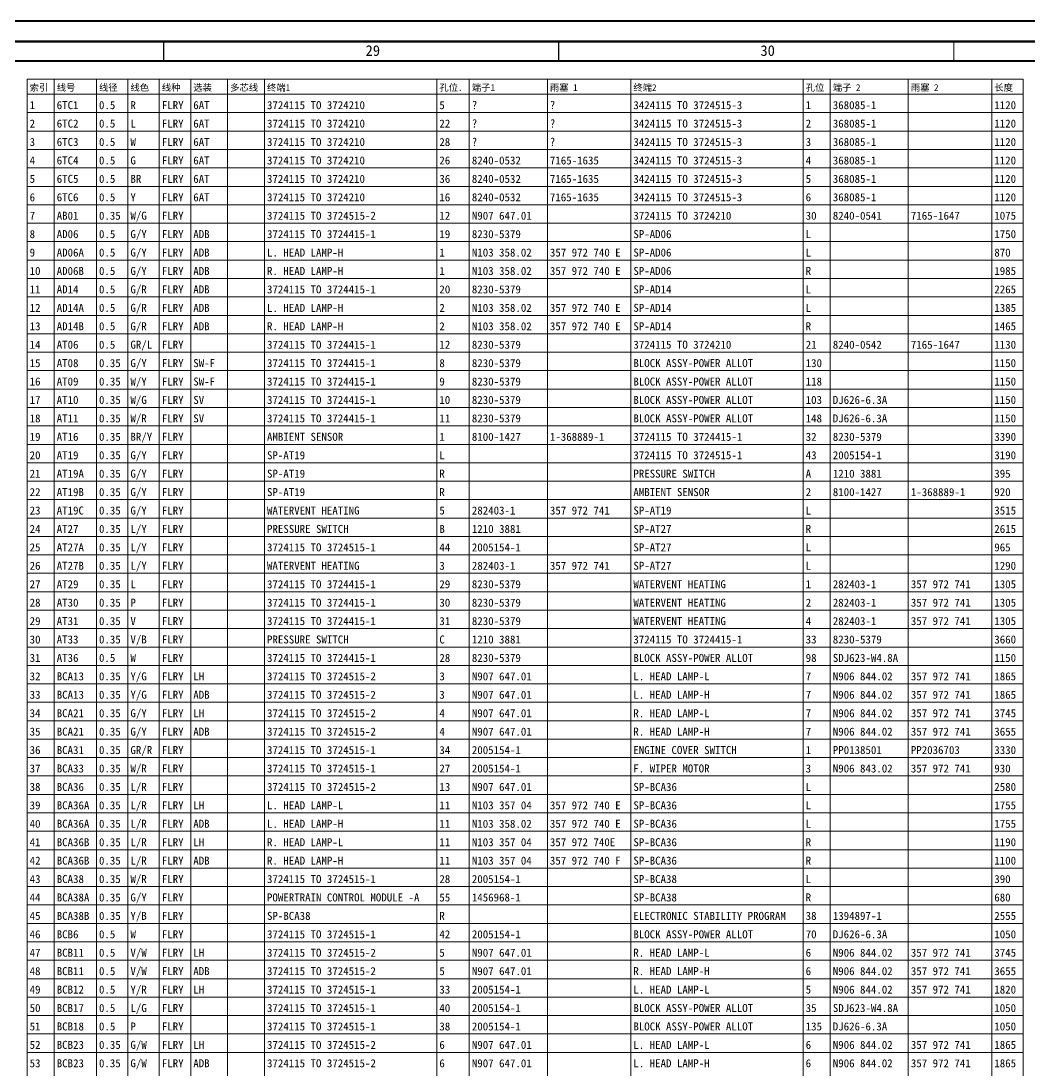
# Model space of a CAD drawing. Header units: millimetres. Extents: x 6 to 3615, y -854 to 0.
# Drawn here: x 2823.5 to 3081.9, y -268.8 to 0 of the extents above; entities that cross this region are included whole.
import ezdxf

# ---------------------------------------------------------------- set-up
doc = ezdxf.new("R2010")
doc.units = ezdxf.units.MM
doc.styles.add('4eff5b8b_Style', font='simfang.ttf')

msp = doc.modelspace()

# ---------------------------------------------------------------- linework, layer by layer
at = {"linetype": 'Continuous', "lineweight": 30}
for points in [[(3615.48, 0), (6.35, 0)], [(2860.18, -10.28), (2860.18, -5.22)], [(2961.38, -10.28), (2961.38, -5.22)], [(31.89, -10.28), (3610.09, -10.28)], [(3610.09, -10.25), (1234.13, -10.25)], [(3610.09, -10.25), (1234.13, -10.25)]]:
    msp.add_lwpolyline(points, dxfattribs=at)
at = {"linetype": 'Continuous', "lineweight": 13}
for points in [[(3615.27, -0.16), (1208.79, -0.16)], [(3615.15, -0.16), (1208.83, -0.16)], [(3062.57, -10.28), (3062.57, -5.22)], [(3062.57, -10.28), (3062.57, -5.22)], [(2825.1, -14.88), (3080.38, -14.88)], [(2825.1, -14.88), (2825.1, -538.12)], [(2825.1, -14.88), (3080.38, -14.88)], [(2832.05, -14.88), (2832.05, -538.12)], [(2842.88, -14.88), (2842.88, -538.12)], [(2850.94, -14.88), (2850.94, -538.12)], [(2858.99, -14.88), (2858.99, -538.12)], [(2867.05, -14.88), (2867.05, -538.12)], [(2876.49, -14.88), (2876.49, -538.12)], [(2885.94, -14.88), (2885.94, -538.12)], [(2930.1, -14.88), (2930.1, -538.12)], [(2938.44, -14.88), (2938.44, -538.12)], [(2958.44, -14.88), (2958.44, -538.12)], [(2979.83, -14.88), (2979.83, -538.12)], [(3023.99, -14.88), (3023.99, -538.12)], [(3030.94, -14.88), (3030.94, -538.12)], [(3050.94, -14.88), (3050.94, -538.12)], [(3072.33, -14.88), (3072.33, -538.12)], [(3080.38, -14.88), (3080.38, -538.12)], [(2825.1, -18.77), (3080.38, -18.77)], [(2825.1, -23.49), (3080.38, -23.49)], [(2825.1, -28.21), (3080.38, -28.21)], [(2825.1, -32.93), (3080.38, -32.93)], [(2825.1, -37.66), (3080.38, -37.66)], [(2825.1, -42.38), (3080.38, -42.38)], [(2825.1, -47.1), (3080.38, -47.1)], [(2825.1, -51.82), (3080.38, -51.82)], [(2825.1, -56.54), (3080.38, -56.54)], [(2825.1, -61.26), (3080.38, -61.26)], [(2825.1, -65.98), (3080.38, -65.98)], [(2825.1, -70.71), (3080.38, -70.71)], [(2825.1, -75.43), (3080.38, -75.43)], [(2825.1, -80.15), (3080.38, -80.15)], [(2825.1, -84.87), (3080.38, -84.87)], [(2825.1, -89.59), (3080.38, -89.59)], [(2825.1, -94.31), (3080.38, -94.31)], [(2825.1, -99.03), (3080.38, -99.03)], [(2825.1, -103.76), (3080.38, -103.76)], [(2825.1, -108.48), (3080.38, -108.48)], [(2825.1, -113.2), (3080.38, -113.2)], [(2825.1, -117.92), (3080.38, -117.92)], [(2825.1, -122.64), (3080.38, -122.64)], [(2825.1, -127.36), (3080.38, -127.36)], [(2825.1, -132.08), (3080.38, -132.08)], [(2825.1, -136.8), (3080.38, -136.8)], [(2825.1, -141.53), (3080.38, -141.53)], [(2825.1, -146.25), (3080.38, -146.25)], [(2825.1, -150.97), (3080.38, -150.97)], [(2825.1, -155.69), (3080.38, -155.69)], [(2825.1, -160.41), (3080.38, -160.41)], [(2825.1, -165.13), (3080.38, -165.13)], [(2825.1, -169.85), (3080.38, -169.85)], [(2825.1, -174.58), (3080.38, -174.58)], [(2825.1, -179.3), (3080.38, -179.3)], [(2825.1, -184.02), (3080.38, -184.02)], [(2825.1, -188.74), (3080.38, -188.74)], [(2825.1, -193.46), (3080.38, -193.46)], [(2825.1, -198.18), (3080.38, -198.18)], [(2825.1, -202.9), (3080.38, -202.9)], [(2825.1, -207.62), (3080.38, -207.62)], [(2825.1, -212.35), (3080.38, -212.35)], [(2825.1, -217.07), (3080.38, -217.07)], [(2825.1, -221.79), (3080.38, -221.79)], [(2825.1, -226.51), (3080.38, -226.51)], [(2825.1, -231.23), (3080.38, -231.23)], [(2825.1, -235.95), (3080.38, -235.95)], [(2825.1, -240.67), (3080.38, -240.67)], [(2825.1, -245.4), (3080.38, -245.4)], [(2825.1, -250.12), (3080.38, -250.12)], [(2825.1, -254.84), (3080.38, -254.84)], [(2825.1, -259.56), (3080.38, -259.56)], [(2825.1, -264.28), (3080.38, -264.28)]]:
    msp.add_lwpolyline(points, dxfattribs=at)
at = {"linetype": 'Continuous', "lineweight": 70}
msp.add_lwpolyline([(3610.09, -5.22), (26.83, -5.22)], dxfattribs=at)

# ---------------------------------------------------------------- texts
at = {"linetype": 'Continuous', "style": '4eff5b8b_Style'}
for s, height, p in [('29', 2.733, (2911.85, -8.95)), ('30', 2.733, (3013.04, -8.95)), ('索引', 1.709, (2825.76, -17.91)), ('线号', 1.709, (2832.7, -17.91)), ('线径', 1.709, (2843.53, -17.91)), ('线色', 1.709, (2851.59, -17.91)), ('线种', 1.709, (2859.64, -17.91)), ('选装', 1.709, (2867.7, -17.91)), ('多芯线', 1.709, (2877.14, -17.91)), ('终端1', 1.709, (2886.59, -17.91)), ('孔位.', 1.709, (2930.76, -17.91)), ('端子1', 1.709, (2939.09, -17.91)), ('雨塞 1', 1.709, (2959.09, -17.91)), ('终端2', 1.709, (2980.48, -17.91)), ('孔位', 1.709, (3024.64, -17.91)), ('端子 2', 1.709, (3031.59, -17.91)), ('雨塞 2', 1.709, (3051.59, -17.91)), ('长度', 1.709, (3072.98, -17.91)), ('1', 2.05, (2825.76, -22.59)), ('6TC1', 2.051, (2832.7, -22.59)), ('0.5', 2.051, (2843.53, -22.59)), ('R', 2.05, (2851.59, -22.59)), ('FLRY', 2.051, (2859.64, -22.59)), ('6AT', 2.051, (2867.7, -22.59)), ('3724115 TO 3724210', 2.0508, (2886.59, -22.59)), ('5', 2.05, (2930.76, -22.59)), ('?', 2.05, (2939.09, -22.59)), ('?', 2.05, (2959.09, -22.59)), ('3424115 TO 3724515-3', 2.0508, (2980.48, -22.59)), ('1', 2.05, (3024.64, -22.59)), ('368085-1', 2.051, (3031.59, -22.59)), ('1120', 2.051, (3072.98, -22.59)), ('2', 2.05, (2825.76, -27.31)), ('6TC2', 2.051, (2832.7, -27.31)), ('0.5', 2.051, (2843.53, -27.31)), ('L', 2.05, (2851.59, -27.31)), ('FLRY', 2.051, (2859.64, -27.31)), ('6AT', 2.051, (2867.7, -27.31)), ('3724115 TO 3724210', 2.0508, (2886.59, -27.31)), ('22', 2.051, (2930.76, -27.31)), ('?', 2.05, (2939.09, -27.31)), ('?', 2.05, (2959.09, -27.31)), ('3424115 TO 3724515-3', 2.0508, (2980.48, -27.31)), ('2', 2.05, (3024.64, -27.31)), ('368085-1', 2.051, (3031.59, -27.31)), ('1120', 2.051, (3072.98, -27.31)), ('3', 2.05, (2825.76, -32.03)), ('6TC3', 2.051, (2832.7, -32.03)), ('0.5', 2.051, (2843.53, -32.03)), ('W', 2.05, (2851.59, -32.03)), ('FLRY', 2.051, (2859.64, -32.03)), ('6AT', 2.051, (2867.7, -32.03)), ('3724115 TO 3724210', 2.0508, (2886.59, -32.03)), ('28', 2.051, (2930.76, -32.03)), ('?', 2.05, (2939.09, -32.03)), ('?', 2.05, (2959.09, -32.03)), ('3424115 TO 3724515-3', 2.0508, (2980.48, -32.03)), ('3', 2.05, (3024.64, -32.03)), ('368085-1', 2.051, (3031.59, -32.03)), ('1120', 2.051, (3072.98, -32.03)), ('4', 2.05, (2825.76, -36.76)), ('6TC4', 2.051, (2832.7, -36.76)), ('0.5', 2.051, (2843.53, -36.76)), ('G', 2.05, (2851.59, -36.76)), ('FLRY', 2.051, (2859.64, -36.76)), ('6AT', 2.051, (2867.7, -36.76)), ('3724115 TO 3724210', 2.0508, (2886.59, -36.76)), ('26', 2.051, (2930.76, -36.76)), ('8240-0532', 2.051, (2939.09, -36.76)), ('7165-1635', 2.051, (2959.09, -36.76)), ('3424115 TO 3724515-3', 2.0508, (2980.48, -36.76)), ('4', 2.05, (3024.64, -36.76)), ('368085-1', 2.051, (3031.59, -36.76)), ('1120', 2.051, (3072.98, -36.76)), ('5', 2.05, (2825.76, -41.48)), ('6TC5', 2.051, (2832.7, -41.48)), ('0.5', 2.051, (2843.53, -41.48)), ('BR', 2.051, (2851.59, -41.48)), ('FLRY', 2.051, (2859.64, -41.48)), ('6AT', 2.051, (2867.7, -41.48)), ('3724115 TO 3724210', 2.0508, (2886.59, -41.48)), ('36', 2.051, (2930.76, -41.48)), ('8240-0532', 2.051, (2939.09, -41.48)), ('7165-1635', 2.051, (2959.09, -41.48)), ('3424115 TO 3724515-3', 2.0508, (2980.48, -41.48)), ('5', 2.05, (3024.64, -41.48)), ('368085-1', 2.051, (3031.59, -41.48)), ('1120', 2.051, (3072.98, -41.48)), ('6', 2.05, (2825.76, -46.2)), ('6TC6', 2.051, (2832.7, -46.2)), ('0.5', 2.051, (2843.53, -46.2)), ('Y', 2.05, (2851.59, -46.2)), ('FLRY', 2.051, (2859.64, -46.2)), ('6AT', 2.051, (2867.7, -46.2)), ('3724115 TO 3724210', 2.0508, (2886.59, -46.2)), ('16', 2.051, (2930.76, -46.2)), ('8240-0532', 2.051, (2939.09, -46.2)), ('7165-1635', 2.051, (2959.09, -46.2)), ('3424115 TO 3724515-3', 2.0508, (2980.48, -46.2)), ('6', 2.05, (3024.64, -46.2)), ('368085-1', 2.051, (3031.59, -46.2)), ('1120', 2.051, (3072.98, -46.2)), ('7', 2.05, (2825.76, -50.92)), ('AB01', 2.051, (2832.7, -50.92)), ('0.35', 2.051, (2843.53, -50.92)), ('W/G', 2.051, (2851.59, -50.92)), ('FLRY', 2.051, (2859.64, -50.92)), ('3724115 TO 3724515-2', 2.0508, (2886.59, -50.92)), ('12', 2.051, (2930.76, -50.92)), ('N907 647.01', 2.0508, (2939.09, -50.92)), ('3724115 TO 3724210', 2.0508, (2980.48, -50.92)), ('30', 2.051, (3024.64, -50.92)), ('8240-0541', 2.051, (3031.59, -50.92)), ('7165-1647', 2.051, (3051.59, -50.92)), ('1075', 2.051, (3072.98, -50.92)), ('8', 2.05, (2825.76, -55.64)), ('AD06', 2.051, (2832.7, -55.64)), ('0.5', 2.051, (2843.53, -55.64)), ('G/Y', 2.051, (2851.59, -55.64)), ('FLRY', 2.051, (2859.64, -55.64)), ('ADB', 2.051, (2867.7, -55.64)), ('3724115 TO 3724415-1', 2.0508, (2886.59, -55.64)), ('19', 2.051, (2930.76, -55.64)), ('8230-5379', 2.051, (2939.09, -55.64)), ('SP-AD06', 2.051, (2980.48, -55.64)), ('L', 2.05, (3024.64, -55.64)), ('1750', 2.051, (3072.98, -55.64)), ('9', 2.05, (2825.76, -60.36)), ('AD06A', 2.051, (2832.7, -60.36)), ('0.5', 2.051, (2843.53, -60.36)), ('G/Y', 2.051, (2851.59, -60.36)), ('FLRY', 2.051, (2859.64, -60.36)), ('ADB', 2.051, (2867.7, -60.36)), ('L. HEAD LAMP-H', 2.0508, (2886.59, -60.36)), ('1', 2.05, (2930.76, -60.36)), ('N103 358.02', 2.0508, (2939.09, -60.36)), ('357 972 740 E', 2.0508, (2959.09, -60.36)), ('SP-AD06', 2.051, (2980.48, -60.36)), ('L', 2.05, (3024.64, -60.36)), ('870', 2.051, (3072.98, -60.36)), ('10', 2.051, (2825.76, -65.08)), ('AD06B', 2.051, (2832.7, -65.08)), ('0.5', 2.051, (2843.53, -65.08)), ('G/Y', 2.051, (2851.59, -65.08)), ('FLRY', 2.051, (2859.64, -65.08)), ('ADB', 2.051, (2867.7, -65.08)), ('R. HEAD LAMP-H', 2.0508, (2886.59, -65.08)), ('1', 2.05, (2930.76, -65.08)), ('N103 358.02', 2.0508, (2939.09, -65.08)), ('357 972 740 E', 2.0508, (2959.09, -65.08)), ('SP-AD06', 2.051, (2980.48, -65.08)), ('R', 2.05, (3024.64, -65.08)), ('1985', 2.051, (3072.98, -65.08)), ('11', 2.051, (2825.76, -69.8)), ('AD14', 2.051, (2832.7, -69.8)), ('0.5', 2.051, (2843.53, -69.8)), ('G/R', 2.051, (2851.59, -69.8)), ('FLRY', 2.051, (2859.64, -69.8)), ('ADB', 2.051, (2867.7, -69.8)), ('3724115 TO 3724415-1', 2.0508, (2886.59, -69.8)), ('20', 2.051, (2930.76, -69.8)), ('8230-5379', 2.051, (2939.09, -69.8)), ('SP-AD14', 2.051, (2980.48, -69.8)), ('L', 2.05, (3024.64, -69.8)), ('2265', 2.051, (3072.98, -69.8)), ('12', 2.051, (2825.76, -74.53)), ('AD14A', 2.051, (2832.7, -74.53)), ('0.5', 2.051, (2843.53, -74.53)), ('G/R', 2.051, (2851.59, -74.53)), ('FLRY', 2.051, (2859.64, -74.53)), ('ADB', 2.051, (2867.7, -74.53)), ('L. HEAD LAMP-H', 2.0508, (2886.59, -74.53)), ('2', 2.05, (2930.76, -74.53)), ('N103 358.02', 2.0508, (2939.09, -74.53)), ('357 972 740 E', 2.0508, (2959.09, -74.53)), ('SP-AD14', 2.051, (2980.48, -74.53)), ('L', 2.05, (3024.64, -74.53)), ('1385', 2.051, (3072.98, -74.53)), ('13', 2.051, (2825.76, -79.25)), ('AD14B', 2.051, (2832.7, -79.25)), ('0.5', 2.051, (2843.53, -79.25)), ('G/R', 2.051, (2851.59, -79.25)), ('FLRY', 2.051, (2859.64, -79.25)), ('ADB', 2.051, (2867.7, -79.25)), ('R. HEAD LAMP-H', 2.0508, (2886.59, -79.25)), ('2', 2.05, (2930.76, -79.25)), ('N103 358.02', 2.0508, (2939.09, -79.25)), ('357 972 740 E', 2.0508, (2959.09, -79.25)), ('SP-AD14', 2.051, (2980.48, -79.25)), ('R', 2.05, (3024.64, -79.25)), ('1465', 2.051, (3072.98, -79.25)), ('14', 2.051, (2825.76, -83.97)), ('AT06', 2.051, (2832.7, -83.97)), ('0.5', 2.051, (2843.53, -83.97)), ('GR/L', 2.051, (2851.59, -83.97)), ('FLRY', 2.051, (2859.64, -83.97)), ('3724115 TO 3724415-1', 2.0508, (2886.59, -83.97)), ('12', 2.051, (2930.76, -83.97)), ('8230-5379', 2.051, (2939.09, -83.97)), ('3724115 TO 3724210', 2.0508, (2980.48, -83.97)), ('21', 2.051, (3024.64, -83.97)), ('8240-0542', 2.051, (3031.59, -83.97)), ('7165-1647', 2.051, (3051.59, -83.97)), ('1130', 2.051, (3072.98, -83.97)), ('15', 2.051, (2825.76, -88.69)), ('AT08', 2.051, (2832.7, -88.69)), ('0.35', 2.051, (2843.53, -88.69)), ('G/Y', 2.051, (2851.59, -88.69)), ('FLRY', 2.051, (2859.64, -88.69)), ('SW-F', 2.051, (2867.7, -88.69)), ('3724115 TO 3724415-1', 2.0508, (2886.59, -88.69)), ('8', 2.05, (2930.76, -88.69)), ('8230-5379', 2.051, (2939.09, -88.69)), ('BLOCK ASSY-POWER ALLOT', 2.0508, (2980.48, -88.69)), ('130', 2.051, (3024.64, -88.69)), ('1150', 2.051, (3072.98, -88.69)), ('16', 2.051, (2825.76, -93.41)), ('AT09', 2.051, (2832.7, -93.41)), ('0.35', 2.051, (2843.53, -93.41)), ('W/Y', 2.051, (2851.59, -93.41)), ('FLRY', 2.051, (2859.64, -93.41)), ('SW-F', 2.051, (2867.7, -93.41)), ('3724115 TO 3724415-1', 2.0508, (2886.59, -93.41)), ('9', 2.05, (2930.76, -93.41)), ('8230-5379', 2.051, (2939.09, -93.41)), ('BLOCK ASSY-POWER ALLOT', 2.0508, (2980.48, -93.41)), ('118', 2.051, (3024.64, -93.41)), ('1150', 2.051, (3072.98, -93.41)), ('17', 2.051, (2825.76, -98.13)), ('AT10', 2.051, (2832.7, -98.13)), ('0.35', 2.051, (2843.53, -98.13)), ('W/G', 2.051, (2851.59, -98.13)), ('FLRY', 2.051, (2859.64, -98.13)), ('SV', 2.051, (2867.7, -98.13)), ('3724115 TO 3724415-1', 2.0508, (2886.59, -98.13)), ('10', 2.051, (2930.76, -98.13)), ('8230-5379', 2.051, (2939.09, -98.13)), ('BLOCK ASSY-POWER ALLOT', 2.0508, (2980.48, -98.13)), ('103', 2.051, (3024.64, -98.13)), ('DJ626-6.3A', 2.051, (3031.59, -98.13)), ('1150', 2.051, (3072.98, -98.13)), ('18', 2.051, (2825.76, -102.85)), ('AT11', 2.051, (2832.7, -102.85)), ('0.35', 2.051, (2843.53, -102.85)), ('W/R', 2.051, (2851.59, -102.85)), ('FLRY', 2.051, (2859.64, -102.85)), ('SV', 2.051, (2867.7, -102.85)), ('3724115 TO 3724415-1', 2.0508, (2886.59, -102.85)), ('11', 2.051, (2930.76, -102.85)), ('8230-5379', 2.051, (2939.09, -102.85)), ('BLOCK ASSY-POWER ALLOT', 2.0508, (2980.48, -102.85)), ('148', 2.051, (3024.64, -102.85)), ('DJ626-6.3A', 2.051, (3031.59, -102.85)), ('1150', 2.051, (3072.98, -102.85)), ('19', 2.051, (2825.76, -107.58)), ('AT16', 2.051, (2832.7, -107.58)), ('0.35', 2.051, (2843.53, -107.58)), ('BR/Y', 2.051, (2851.59, -107.58)), ('FLRY', 2.051, (2859.64, -107.58)), ('AMBIENT SENSOR', 2.0508, (2886.59, -107.58)), ('1', 2.05, (2930.76, -107.58)), ('8100-1427', 2.051, (2939.09, -107.58)), ('1-368889-1', 2.051, (2959.09, -107.58)), ('3724115 TO 3724415-1', 2.0508, (2980.48, -107.58)), ('32', 2.051, (3024.64, -107.58)), ('8230-5379', 2.051, (3031.59, -107.58)), ('3390', 2.051, (3072.98, -107.58)), ('G/Y', 2.051, (2851.59, -112.3)), ('20', 2.051, (2825.76, -112.3)), ('AT19', 2.051, (2832.7, -112.3)), ('0.35', 2.051, (2843.53, -112.3)), ('FLRY', 2.051, (2859.64, -112.3)), ('SP-AT19', 2.051, (2886.59, -112.3)), ('L', 2.05, (2930.76, -112.3)), ('3724115 TO 3724515-1', 2.0508, (2980.48, -112.3)), ('43', 2.051, (3024.64, -112.3)), ('2005154-1', 2.051, (3031.59, -112.3)), ('3190', 2.051, (3072.98, -112.3)), ('21', 2.051, (2825.76, -117.02)), ('AT19A', 2.051, (2832.7, -117.02)), ('0.35', 2.051, (2843.53, -117.02)), ('G/Y', 2.051, (2851.59, -117.02)), ('FLRY', 2.051, (2859.64, -117.02)), ('SP-AT19', 2.051, (2886.59, -117.02)), ('R', 2.05, (2930.76, -117.02)), ('PRESSURE SWITCH', 2.0508, (2980.48, -117.02)), ('A', 2.05, (3024.64, -117.02)), ('1210 3881', 2.051, (3031.59, -117.02)), ('395', 2.051, (3072.98, -117.02)), ('22', 2.051, (2825.76, -121.74)), ('AT19B', 2.051, (2832.7, -121.74)), ('0.35', 2.051, (2843.53, -121.74)), ('G/Y', 2.051, (2851.59, -121.74)), ('FLRY', 2.051, (2859.64, -121.74)), ('SP-AT19', 2.051, (2886.59, -121.74)), ('R', 2.05, (2930.76, -121.74)), ('AMBIENT SENSOR', 2.0508, (2980.48, -121.74)), ('2', 2.05, (3024.64, -121.74)), ('8100-1427', 2.051, (3031.59, -121.74)), ('1-368889-1', 2.051, (3051.59, -121.74)), ('920', 2.051, (3072.98, -121.74)), ('23', 2.051, (2825.76, -126.46)), ('AT19C', 2.051, (2832.7, -126.46)), ('0.35', 2.051, (2843.53, -126.46)), ('G/Y', 2.051, (2851.59, -126.46)), ('FLRY', 2.051, (2859.64, -126.46)), ('WATERVENT HEATING', 2.0508, (2886.59, -126.46)), ('5', 2.05, (2930.76, -126.46)), ('282403-1', 2.051, (2939.09, -126.46)), ('357 972 741', 2.0508, (2959.09, -126.46)), ('SP-AT19', 2.051, (2980.48, -126.46)), ('L', 2.05, (3024.64, -126.46)), ('3515', 2.051, (3072.98, -126.46)), ('L/Y', 2.051, (2851.59, -131.18)), ('24', 2.051, (2825.76, -131.18)), ('AT27', 2.051, (2832.7, -131.18)), ('0.35', 2.051, (2843.53, -131.18)), ('FLRY', 2.051, (2859.64, -131.18)), ('PRESSURE SWITCH', 2.0508, (2886.59, -131.18)), ('B', 2.05, (2930.76, -131.18)), ('1210 3881', 2.051, (2939.09, -131.18)), ('SP-AT27', 2.051, (2980.48, -131.18)), ('R', 2.05, (3024.64, -131.18)), ('2615', 2.051, (3072.98, -131.18)), ('25', 2.051, (2825.76, -135.9)), ('AT27A', 2.051, (2832.7, -135.9)), ('0.35', 2.051, (2843.53, -135.9)), ('L/Y', 2.051, (2851.59, -135.9)), ('FLRY', 2.051, (2859.64, -135.9)), ('3724115 TO 3724515-1', 2.0508, (2886.59, -135.9)), ('44', 2.051, (2930.76, -135.9)), ('2005154-1', 2.051, (2939.09, -135.9)), ('SP-AT27', 2.051, (2980.48, -135.9)), ('L', 2.05, (3024.64, -135.9)), ('965', 2.051, (3072.98, -135.9)), ('26', 2.051, (2825.76, -140.62)), ('AT27B', 2.051, (2832.7, -140.62)), ('0.35', 2.051, (2843.53, -140.62)), ('L/Y', 2.051, (2851.59, -140.62)), ('FLRY', 2.051, (2859.64, -140.62)), ('WATERVENT HEATING', 2.0508, (2886.59, -140.62)), ('3', 2.05, (2930.76, -140.62)), ('282403-1', 2.051, (2939.09, -140.62)), ('357 972 741', 2.0508, (2959.09, -140.62)), ('SP-AT27', 2.051, (2980.48, -140.62)), ('L', 2.05, (3024.64, -140.62)), ('1290', 2.051, (3072.98, -140.62)), ('27', 2.051, (2825.76, -145.35)), ('AT29', 2.051, (2832.7, -145.35)), ('0.35', 2.051, (2843.53, -145.35)), ('L', 2.05, (2851.59, -145.35)), ('FLRY', 2.051, (2859.64, -145.35)), ('3724115 TO 3724415-1', 2.0508, (2886.59, -145.35)), ('29', 2.051, (2930.76, -145.35)), ('8230-5379', 2.051, (2939.09, -145.35)), ('WATERVENT HEATING', 2.0508, (2980.48, -145.35)), ('1', 2.05, (3024.64, -145.35)), ('282403-1', 2.051, (3031.59, -145.35)), ('357 972 741', 2.0508, (3051.59, -145.35)), ('1305', 2.051, (3072.98, -145.35)), ('28', 2.051, (2825.76, -150.07)), ('AT30', 2.051, (2832.7, -150.07)), ('0.35', 2.051, (2843.53, -150.07)), ('P', 2.05, (2851.59, -150.07)), ('FLRY', 2.051, (2859.64, -150.07)), ('3724115 TO 3724415-1', 2.0508, (2886.59, -150.07)), ('30', 2.051, (2930.76, -150.07)), ('8230-5379', 2.051, (2939.09, -150.07)), ('WATERVENT HEATING', 2.0508, (2980.48, -150.07)), ('2', 2.05, (3024.64, -150.07)), ('282403-1', 2.051, (3031.59, -150.07)), ('357 972 741', 2.0508, (3051.59, -150.07)), ('1305', 2.051, (3072.98, -150.07)), ('29', 2.051, (2825.76, -154.79)), ('AT31', 2.051, (2832.7, -154.79)), ('0.35', 2.051, (2843.53, -154.79)), ('V', 2.05, (2851.59, -154.79)), ('FLRY', 2.051, (2859.64, -154.79)), ('3724115 TO 3724415-1', 2.0508, (2886.59, -154.79)), ('31', 2.051, (2930.76, -154.79)), ('8230-5379', 2.051, (2939.09, -154.79)), ('WATERVENT HEATING', 2.0508, (2980.48, -154.79)), ('4', 2.05, (3024.64, -154.79)), ('282403-1', 2.051, (3031.59, -154.79)), ('357 972 741', 2.0508, (3051.59, -154.79)), ('1305', 2.051, (3072.98, -154.79)), ('30', 2.051, (2825.76, -159.51)), ('AT33', 2.051, (2832.7, -159.51)), ('0.35', 2.051, (2843.53, -159.51)), ('V/B', 2.051, (2851.59, -159.51)), ('FLRY', 2.051, (2859.64, -159.51)), ('PRESSURE SWITCH', 2.0508, (2886.59, -159.51)), ('C', 2.05, (2930.76, -159.51)), ('1210 3881', 2.051, (2939.09, -159.51)), ('3724115 TO 3724415-1', 2.0508, (2980.48, -159.51)), ('33', 2.051, (3024.64, -159.51)), ('8230-5379', 2.051, (3031.59, -159.51)), ('3660', 2.051, (3072.98, -159.51)), ('31', 2.051, (2825.76, -164.23)), ('AT36', 2.051, (2832.7, -164.23)), ('0.5', 2.051, (2843.53, -164.23)), ('W', 2.05, (2851.59, -164.23)), ('FLRY', 2.051, (2859.64, -164.23)), ('3724115 TO 3724415-1', 2.0508, (2886.59, -164.23)), ('28', 2.051, (2930.76, -164.23)), ('8230-5379', 2.051, (2939.09, -164.23)), ('BLOCK ASSY-POWER ALLOT', 2.0508, (2980.48, -164.23)), ('98', 2.051, (3024.64, -164.23)), ('SDJ623-W4.8A', 2.0508, (3031.59, -164.23)), ('1150', 2.051, (3072.98, -164.23)), ('32', 2.051, (2825.76, -168.95)), ('BCA13', 2.051, (2832.7, -168.95)), ('0.35', 2.051, (2843.53, -168.95)), ('Y/G', 2.051, (2851.59, -168.95)), ('FLRY', 2.051, (2859.64, -168.95)), ('LH', 2.051, (2867.7, -168.95)), ('3724115 TO 3724515-2', 2.0508, (2886.59, -168.95)), ('3', 2.05, (2930.76, -168.95)), ('N907 647.01', 2.0508, (2939.09, -168.95)), ('L. HEAD LAMP-L', 2.0508, (2980.48, -168.95)), ('7', 2.05, (3024.64, -168.95)), ('N906 844.02', 2.0508, (3031.59, -168.95)), ('357 972 741', 2.0508, (3051.59, -168.95)), ('1865', 2.051, (3072.98, -168.95)), ('33', 2.051, (2825.76, -173.67)), ('BCA13', 2.051, (2832.7, -173.67)), ('0.35', 2.051, (2843.53, -173.67)), ('Y/G', 2.051, (2851.59, -173.67)), ('FLRY', 2.051, (2859.64, -173.67)), ('ADB', 2.051, (2867.7, -173.67)), ('3724115 TO 3724515-2', 2.0508, (2886.59, -173.67)), ('3', 2.05, (2930.76, -173.67)), ('N907 647.01', 2.0508, (2939.09, -173.67)), ('L. HEAD LAMP-H', 2.0508, (2980.48, -173.67)), ('7', 2.05, (3024.64, -173.67)), ('N906 844.02', 2.0508, (3031.59, -173.67)), ('357 972 741', 2.0508, (3051.59, -173.67)), ('1865', 2.051, (3072.98, -173.67)), ('34', 2.051, (2825.76, -178.4)), ('BCA21', 2.051, (2832.7, -178.4)), ('0.35', 2.051, (2843.53, -178.4)), ('G/Y', 2.051, (2851.59, -178.4)), ('FLRY', 2.051, (2859.64, -178.4)), ('LH', 2.051, (2867.7, -178.4)), ('3724115 TO 3724515-2', 2.0508, (2886.59, -178.4)), ('4', 2.05, (2930.76, -178.4)), ('N907 647.01', 2.0508, (2939.09, -178.4)), ('R. HEAD LAMP-L', 2.0508, (2980.48, -178.4)), ('7', 2.05, (3024.64, -178.4)), ('N906 844.02', 2.0508, (3031.59, -178.4)), ('357 972 741', 2.0508, (3051.59, -178.4)), ('3745', 2.051, (3072.98, -178.4)), ('35', 2.051, (2825.76, -183.12)), ('BCA21', 2.051, (2832.7, -183.12)), ('0.35', 2.051, (2843.53, -183.12)), ('G/Y', 2.051, (2851.59, -183.12)), ('FLRY', 2.051, (2859.64, -183.12)), ('ADB', 2.051, (2867.7, -183.12)), ('3724115 TO 3724515-2', 2.0508, (2886.59, -183.12)), ('4', 2.05, (2930.76, -183.12)), ('N907 647.01', 2.0508, (2939.09, -183.12)), ('R. HEAD LAMP-H', 2.0508, (2980.48, -183.12)), ('7', 2.05, (3024.64, -183.12)), ('N906 844.02', 2.0508, (3031.59, -183.12)), ('357 972 741', 2.0508, (3051.59, -183.12)), ('3655', 2.051, (3072.98, -183.12)), ('36', 2.051, (2825.76, -187.84)), ('BCA31', 2.051, (2832.7, -187.84)), ('0.35', 2.051, (2843.53, -187.84)), ('GR/R', 2.051, (2851.59, -187.84)), ('FLRY', 2.051, (2859.64, -187.84)), ('3724115 TO 3724515-1', 2.0508, (2886.59, -187.84)), ('34', 2.051, (2930.76, -187.84)), ('2005154-1', 2.051, (2939.09, -187.84)), ('ENGINE COVER SWITCH', 2.0508, (2980.48, -187.84)), ('1', 2.05, (3024.64, -187.84)), ('PP0138501', 2.051, (3031.59, -187.84)), ('PP2036703', 2.051, (3051.59, -187.84)), ('3330', 2.051, (3072.98, -187.84)), ('37', 2.051, (2825.76, -192.56)), ('BCA33', 2.051, (2832.7, -192.56)), ('0.35', 2.051, (2843.53, -192.56)), ('W/R', 2.051, (2851.59, -192.56)), ('FLRY', 2.051, (2859.64, -192.56)), ('3724115 TO 3724515-1', 2.0508, (2886.59, -192.56)), ('27', 2.051, (2930.76, -192.56)), ('2005154-1', 2.051, (2939.09, -192.56)), ('F. WIPER MOTOR', 2.0508, (2980.48, -192.56)), ('3', 2.05, (3024.64, -192.56)), ('N906 843.02', 2.0508, (3031.59, -192.56)), ('357 972 741', 2.0508, (3051.59, -192.56)), ('930', 2.051, (3072.98, -192.56)), ('38', 2.051, (2825.76, -197.28)), ('BCA36', 2.051, (2832.7, -197.28)), ('0.35', 2.051, (2843.53, -197.28)), ('L/R', 2.051, (2851.59, -197.28)), ('FLRY', 2.051, (2859.64, -197.28)), ('3724115 TO 3724515-2', 2.0508, (2886.59, -197.28)), ('13', 2.051, (2930.76, -197.28)), ('N907 647.01', 2.0508, (2939.09, -197.28)), ('SP-BCA36', 2.051, (2980.48, -197.28)), ('L', 2.05, (3024.64, -197.28)), ('2580', 2.051, (3072.98, -197.28)), ('39', 2.051, (2825.76, -202)), ('BCA36A', 2.051, (2832.7, -202)), ('0.35', 2.051, (2843.53, -202)), ('L/R', 2.051, (2851.59, -202)), ('FLRY', 2.051, (2859.64, -202)), ('LH', 2.051, (2867.7, -202)), ('L. HEAD LAMP-L', 2.0508, (2886.59, -202)), ('11', 2.051, (2930.76, -202)), ('N103 357 04', 2.0508, (2939.09, -202)), ('357 972 740 E', 2.0508, (2959.09, -202)), ('SP-BCA36', 2.051, (2980.48, -202)), ('L', 2.05, (3024.64, -202)), ('1755', 2.051, (3072.98, -202)), ('40', 2.051, (2825.76, -206.72)), ('BCA36A', 2.051, (2832.7, -206.72)), ('0.35', 2.051, (2843.53, -206.72)), ('L/R', 2.051, (2851.59, -206.72)), ('FLRY', 2.051, (2859.64, -206.72)), ('ADB', 2.051, (2867.7, -206.72)), ('L. HEAD LAMP-H', 2.0508, (2886.59, -206.72)), ('11', 2.051, (2930.76, -206.72)), ('N103 358.02', 2.0508, (2939.09, -206.72)), ('357 972 740 E', 2.0508, (2959.09, -206.72)), ('SP-BCA36', 2.051, (2980.48, -206.72)), ('L', 2.05, (3024.64, -206.72)), ('1755', 2.051, (3072.98, -206.72)), ('41', 2.051, (2825.76, -211.45)), ('BCA36B', 2.051, (2832.7, -211.45)), ('0.35', 2.051, (2843.53, -211.45)), ('L/R', 2.051, (2851.59, -211.45)), ('FLRY', 2.051, (2859.64, -211.45)), ('LH', 2.051, (2867.7, -211.45)), ('R. HEAD LAMP-L', 2.0508, (2886.59, -211.45)), ('11', 2.051, (2930.76, -211.45)), ('N103 357 04', 2.0508, (2939.09, -211.45)), ('357 972 740E', 2.0508, (2959.09, -211.45)), ('SP-BCA36', 2.051, (2980.48, -211.45)), ('R', 2.05, (3024.64, -211.45)), ('1190', 2.051, (3072.98, -211.45)), ('42', 2.051, (2825.76, -216.17)), ('BCA36B', 2.051, (2832.7, -216.17)), ('0.35', 2.051, (2843.53, -216.17)), ('L/R', 2.051, (2851.59, -216.17)), ('FLRY', 2.051, (2859.64, -216.17)), ('ADB', 2.051, (2867.7, -216.17)), ('R. HEAD LAMP-H', 2.0508, (2886.59, -216.17)), ('11', 2.051, (2930.76, -216.17)), ('N103 357 04', 2.0508, (2939.09, -216.17)), ('357 972 740 F', 2.0508, (2959.09, -216.17)), ('SP-BCA36', 2.051, (2980.48, -216.17)), ('R', 2.05, (3024.64, -216.17)), ('1100', 2.051, (3072.98, -216.17)), ('43', 2.051, (2825.76, -220.89)), ('BCA38', 2.051, (2832.7, -220.89)), ('0.35', 2.051, (2843.53, -220.89)), ('W/R', 2.051, (2851.59, -220.89)), ('FLRY', 2.051, (2859.64, -220.89)), ('3724115 TO 3724515-1', 2.0508, (2886.59, -220.89)), ('28', 2.051, (2930.76, -220.89)), ('2005154-1', 2.051, (2939.09, -220.89)), ('SP-BCA38', 2.051, (2980.48, -220.89)), ('L', 2.05, (3024.64, -220.89)), ('390', 2.051, (3072.98, -220.89)), ('44', 2.051, (2825.76, -225.61)), ('BCA38A', 2.051, (2832.7, -225.61)), ('0.35', 2.051, (2843.53, -225.61)), ('G/Y', 2.051, (2851.59, -225.61)), ('FLRY', 2.051, (2859.64, -225.61)), ('POWERTRAIN CONTROL MODULE -A', 2.0508, (2886.59, -225.61)), ('55', 2.051, (2930.76, -225.61)), ('1456968-1', 2.051, (2939.09, -225.61)), ('SP-BCA38', 2.051, (2980.48, -225.61)), ('R', 2.05, (3024.64, -225.61)), ('680', 2.051, (3072.98, -225.61)), ('45', 2.051, (2825.76, -230.33)), ('BCA38B', 2.051, (2832.7, -230.33)), ('0.35', 2.051, (2843.53, -230.33)), ('Y/B', 2.051, (2851.59, -230.33)), ('FLRY', 2.051, (2859.64, -230.33)), ('SP-BCA38', 2.051, (2886.59, -230.33)), ('R', 2.05, (2930.76, -230.33)), ('ELECTRONIC STABILITY PROGRAM', 2.0508, (2980.48, -230.33)), ('38', 2.051, (3024.64, -230.33)), ('1394897-1', 2.051, (3031.59, -230.33)), ('2555', 2.051, (3072.98, -230.33)), ('46', 2.051, (2825.76, -235.05)), ('BCB6', 2.051, (2832.7, -235.05)), ('0.5', 2.051, (2843.53, -235.05)), ('W', 2.05, (2851.59, -235.05)), ('FLRY', 2.051, (2859.64, -235.05)), ('3724115 TO 3724515-1', 2.0508, (2886.59, -235.05)), ('42', 2.051, (2930.76, -235.05)), ('2005154-1', 2.051, (2939.09, -235.05)), ('BLOCK ASSY-POWER ALLOT', 2.0508, (2980.48, -235.05)), ('70', 2.051, (3024.64, -235.05)), ('DJ626-6.3A', 2.051, (3031.59, -235.05)), ('1050', 2.051, (3072.98, -235.05)), ('47', 2.051, (2825.76, -239.77)), ('BCB11', 2.051, (2832.7, -239.77)), ('0.5', 2.051, (2843.53, -239.77)), ('V/W', 2.051, (2851.59, -239.77)), ('FLRY', 2.051, (2859.64, -239.77)), ('LH', 2.051, (2867.7, -239.77)), ('3724115 TO 3724515-2', 2.0508, (2886.59, -239.77)), ('5', 2.05, (2930.76, -239.77)), ('N907 647.01', 2.0508, (2939.09, -239.77)), ('R. HEAD LAMP-L', 2.0508, (2980.48, -239.77)), ('6', 2.05, (3024.64, -239.77)), ('N906 844.02', 2.0508, (3031.59, -239.77)), ('357 972 741', 2.0508, (3051.59, -239.77)), ('3745', 2.051, (3072.98, -239.77)), ('48', 2.051, (2825.76, -244.49)), ('BCB11', 2.051, (2832.7, -244.49)), ('0.5', 2.051, (2843.53, -244.49)), ('V/W', 2.051, (2851.59, -244.49)), ('FLRY', 2.051, (2859.64, -244.49)), ('ADB', 2.051, (2867.7, -244.49)), ('3724115 TO 3724515-2', 2.0508, (2886.59, -244.49)), ('5', 2.05, (2930.76, -244.49)), ('N907 647.01', 2.0508, (2939.09, -244.49)), ('R. HEAD LAMP-H', 2.0508, (2980.48, -244.49)), ('6', 2.05, (3024.64, -244.49)), ('N906 844.02', 2.0508, (3031.59, -244.49)), ('357 972 741', 2.0508, (3051.59, -244.49)), ('3655', 2.051, (3072.98, -244.49)), ('49', 2.051, (2825.76, -249.22)), ('BCB12', 2.051, (2832.7, -249.22)), ('0.5', 2.051, (2843.53, -249.22)), ('Y/R', 2.051, (2851.59, -249.22)), ('FLRY', 2.051, (2859.64, -249.22)), ('LH', 2.051, (2867.7, -249.22)), ('3724115 TO 3724515-1', 2.0508, (2886.59, -249.22)), ('33', 2.051, (2930.76, -249.22)), ('2005154-1', 2.051, (2939.09, -249.22)), ('L. HEAD LAMP-L', 2.0508, (2980.48, -249.22)), ('5', 2.05, (3024.64, -249.22)), ('N906 844.02', 2.0508, (3031.59, -249.22)), ('357 972 741', 2.0508, (3051.59, -249.22)), ('1820', 2.051, (3072.98, -249.22)), ('50', 2.051, (2825.76, -253.94)), ('BCB17', 2.051, (2832.7, -253.94)), ('0.5', 2.051, (2843.53, -253.94)), ('L/G', 2.051, (2851.59, -253.94)), ('FLRY', 2.051, (2859.64, -253.94)), ('3724115 TO 3724515-1', 2.0508, (2886.59, -253.94)), ('40', 2.051, (2930.76, -253.94)), ('2005154-1', 2.051, (2939.09, -253.94)), ('BLOCK ASSY-POWER ALLOT', 2.0508, (2980.48, -253.94)), ('35', 2.051, (3024.64, -253.94)), ('SDJ623-W4.8A', 2.0508, (3031.59, -253.94)), ('1050', 2.051, (3072.98, -253.94)), ('51', 2.051, (2825.76, -258.66)), ('BCB18', 2.051, (2832.7, -258.66)), ('0.5', 2.051, (2843.53, -258.66)), ('P', 2.05, (2851.59, -258.66)), ('FLRY', 2.051, (2859.64, -258.66)), ('3724115 TO 3724515-1', 2.0508, (2886.59, -258.66)), ('38', 2.051, (2930.76, -258.66)), ('2005154-1', 2.051, (2939.09, -258.66)), ('BLOCK ASSY-POWER ALLOT', 2.0508, (2980.48, -258.66)), ('135', 2.051, (3024.64, -258.66)), ('DJ626-6.3A', 2.051, (3031.59, -258.66)), ('1050', 2.051, (3072.98, -258.66)), ('52', 2.051, (2825.76, -263.38)), ('BCB23', 2.051, (2832.7, -263.38)), ('0.35', 2.051, (2843.53, -263.38)), ('G/W', 2.051, (2851.59, -263.38)), ('FLRY', 2.051, (2859.64, -263.38)), ('LH', 2.051, (2867.7, -263.38)), ('3724115 TO 3724515-2', 2.0508, (2886.59, -263.38)), ('6', 2.05, (2930.76, -263.38)), ('N907 647.01', 2.0508, (2939.09, -263.38)), ('L. HEAD LAMP-L', 2.0508, (2980.48, -263.38)), ('6', 2.05, (3024.64, -263.38)), ('N906 844.02', 2.0508, (3031.59, -263.38)), ('357 972 741', 2.0508, (3051.59, -263.38)), ('1865', 2.051, (3072.98, -263.38)), ('53', 2.051, (2825.76, -268.1)), ('BCB23', 2.051, (2832.7, -268.1)), ('0.35', 2.051, (2843.53, -268.1)), ('G/W', 2.051, (2851.59, -268.1)), ('FLRY', 2.051, (2859.64, -268.1)), ('ADB', 2.051, (2867.7, -268.1)), ('3724115 TO 3724515-2', 2.0508, (2886.59, -268.1)), ('6', 2.05, (2930.76, -268.1)), ('N907 647.01', 2.0508, (2939.09, -268.1)), ('L. HEAD LAMP-H', 2.0508, (2980.48, -268.1)), ('6', 2.05, (3024.64, -268.1)), ('N906 844.02', 2.0508, (3031.59, -268.1)), ('357 972 741', 2.0508, (3051.59, -268.1)), ('1865', 2.051, (3072.98, -268.1))]:
    msp.add_text(s, height=height, dxfattribs=at).set_placement(p)

doc.saveas('drawing.dxf')
